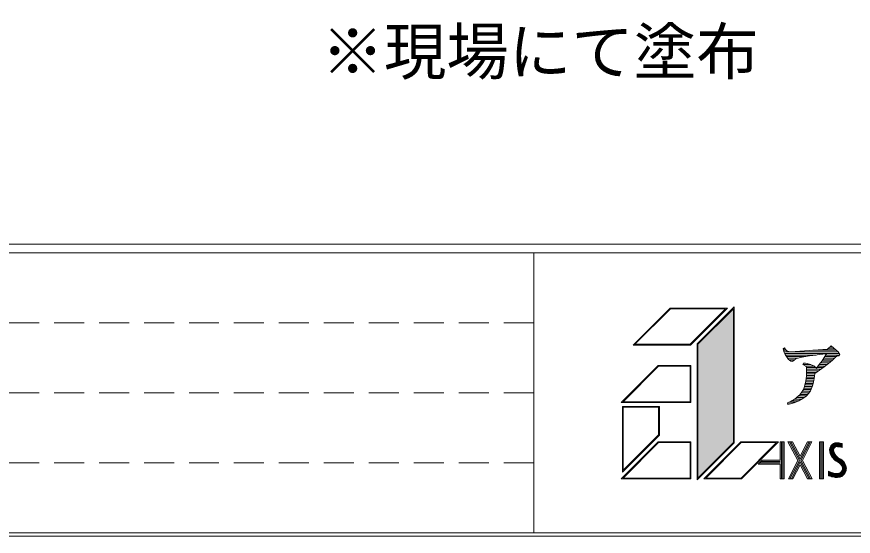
# Model space of a CAD drawing. Units: millimetres at full size, sheet at 1:2; details may follow other scales. Extents: x -874 to 280, y -194 to 194.
# Drawn here: x -754.4 to -687.4, y -194.2 to -152.6 of the extents above; entities that cross this region are included whole.
import ezdxf
from ezdxf.enums import TextEntityAlignment as Align

# ---------------------------------------------------------------- set-up
doc = ezdxf.new("R2010")
doc.units = ezdxf.units.MM
doc.header["$LTSCALE"] = 2
doc.linetypes.add('DASHED1', pattern=[1.8, 1.2, -0.6])
doc.layers.add('0-0_', color=7, linetype='Continuous', lineweight=9)
doc.layers.add('1-0_', color=5, linetype='Continuous', lineweight=9)
doc.styles.add('ＭＳ ゴシック', font='')
doc.styles.get('ＭＳ ゴシック').set_extended_font_data('MS Gothic')

msp = doc.modelspace()

# ---------------------------------------------------------------- linework, layer by layer
at = {"layer": '0-0_'}
for p, q in [((-314, -170.8), (-874, -170.8)), ((-314, -171.5), (-874, -171.5)), ((-713, -193.9), (-713, -171.5)), ((-702.094, -175.909), (-705.055, -178.87)), ((-702.068, -175.972), (-704.903, -178.807)), ((-697.506, -175.909), (-702.094, -175.909)), ((-697.658, -175.972), (-702.068, -175.972)), ((-700.493, -178.807), (-697.658, -175.972)), ((-700.467, -178.87), (-697.506, -175.909)), ((-696.965, -175.82), (-699.926, -178.781)), ((-697.028, -175.972), (-699.863, -178.807)), ((-697.028, -175.972), (-697.028, -186.682)), ((-696.965, -175.82), (-696.965, -186.708)), ((-699.926, -178.781), (-699.926, -189.669)), ((-700.467, -178.87), (-705.055, -178.87)), ((-700.493, -178.807), (-704.903, -178.807)), ((-699.863, -178.807), (-699.863, -189.517)), ((-693.04, -179.166), (-692.893, -179.166)), ((-693.009, -179.292), (-692.783, -179.292)), ((-692.977, -179.418), (-688.655, -179.418)), ((-690.652, -179.292), (-688.791, -179.292)), ((-689.439, -179.166), (-688.926, -179.166)), ((-689.307, -179.04), (-689.062, -179.04)), ((-692.925, -179.544), (-688.545, -179.544)), ((-692.86, -179.67), (-690.385, -179.67)), ((-692.779, -179.796), (-691.24, -179.796)), ((-692.683, -179.922), (-691.862, -179.922)), ((-692.581, -180.048), (-692.117, -180.048)), ((-689.865, -180.048), (-689.069, -180.048)), ((-689.783, -179.922), (-688.939, -179.922)), ((-689.704, -179.796), (-688.782, -179.796)), ((-689.627, -179.67), (-688.536, -179.67)), ((-706, -183.469), (-703.039, -180.508)), ((-705.848, -183.406), (-703.013, -180.571)), ((-703.039, -180.508), (-700.43, -180.508)), ((-703.013, -180.571), (-700.493, -180.571)), ((-692.374, -180.174), (-692.297, -180.174)), ((-691.468, -180.426), (-690.833, -180.426)), ((-691.252, -180.552), (-690.581, -180.552)), ((-691.176, -180.678), (-690.426, -180.678)), ((-690.348, -180.678), (-689.82, -180.678)), ((-690.247, -180.552), (-689.657, -180.552)), ((-690.147, -180.426), (-689.503, -180.426)), ((-690.049, -180.3), (-689.353, -180.3)), ((-689.952, -180.174), (-689.209, -180.174)), ((-691.188, -181.434), (-690.539, -181.434)), ((-691.178, -181.308), (-690.525, -181.308)), ((-691.174, -181.182), (-690.516, -181.182)), ((-691.169, -181.056), (-690.36, -181.056)), ((-691.165, -180.93), (-690.172, -180.93)), ((-691.161, -180.804), (-689.994, -180.804)), ((-691.295, -182.064), (-690.664, -182.064)), ((-691.265, -181.938), (-690.627, -181.938)), ((-691.24, -181.812), (-690.602, -181.812)), ((-691.221, -181.686), (-690.576, -181.686)), ((-691.203, -181.56), (-690.556, -181.56)), ((-691.585, -182.694), (-690.968, -182.694)), ((-691.491, -182.568), (-690.884, -182.568)), ((-691.424, -182.442), (-690.818, -182.442)), ((-691.372, -182.316), (-690.763, -182.316)), ((-691.326, -182.19), (-690.707, -182.19)), ((-692.587, -183.45), (-692.053, -183.45)), ((-692.341, -183.324), (-691.771, -183.324)), ((-692.137, -183.198), (-691.542, -183.198)), ((-691.962, -183.072), (-691.364, -183.072)), ((-691.812, -182.946), (-691.199, -182.946)), ((-691.688, -182.82), (-691.077, -182.82)), ((-691.541, -183.198), (-691.536, -183.198)), ((-705.911, -189.039), (-705.911, -183.784)), ((-702.95, -183.784), (-705.911, -183.784)), ((-705.848, -188.887), (-705.848, -183.847)), ((-703.013, -183.847), (-705.848, -183.847)), ((-692.673, -183.576), (-692.46, -183.576)), ((-706, -189.58), (-703.039, -186.619)), ((-705.848, -189.517), (-703.013, -186.682)), ((-703.039, -186.619), (-700.43, -186.619)), ((-700.493, -186.682), (-703.013, -186.682)), ((-700.493, -186.682), (-700.493, -189.517)), ((-700.43, -186.619), (-700.43, -189.58)), ((-699.926, -189.669), (-696.965, -186.708)), ((-699.863, -189.517), (-697.028, -186.682)), ((-699.385, -189.58), (-696.424, -186.619)), ((-699.233, -189.517), (-696.398, -186.682)), ((-696.424, -186.619), (-693.411, -186.619)), ((-693.563, -186.682), (-696.398, -189.517)), ((-696.398, -186.682), (-693.563, -186.682)), ((-693.411, -186.619), (-696.372, -189.58)), ((-693.285, -186.619), (-693.285, -188.1)), ((-693.285, -186.619), (-692.97, -186.619)), ((-693.18, -186.619), (-693.18, -189.58)), ((-693.075, -186.619), (-693.075, -189.58)), ((-692.97, -186.619), (-692.97, -189.58)), ((-692.655, -186.619), (-691.861, -188.111)), ((-692.655, -186.619), (-692.298, -186.619)), ((-692.417, -186.619), (-691.684, -187.997)), ((-692.298, -186.619), (-691.685, -187.771)), ((-691.088, -186.619), (-691.685, -187.771)), ((-691.684, -187.997), (-690.97, -186.619)), ((-691.624, -188.11), (-690.852, -186.619)), ((-690.734, -186.619), (-691.505, -188.109)), ((-691.088, -186.619), (-690.734, -186.619)), ((-690.135, -186.619), (-689.82, -186.619)), ((-690.03, -186.619), (-690.03, -189.58)), ((-689.925, -186.619), (-689.925, -189.58)), ((-689.82, -186.619), (-689.82, -189.58)), ((-688.92, -186.81), (-688.971, -186.835)), ((-688.874, -186.796), (-688.92, -186.81)), ((-688.779, -186.785), (-688.874, -186.796)), ((-688.676, -186.789), (-688.779, -186.785)), ((-688.564, -186.804), (-688.676, -186.789)), ((-688.497, -186.815), (-688.564, -186.804)), ((-688.497, -186.815), (-688.316, -186.856)), ((-688.482, -186.722), (-688.316, -186.761)), ((-688.316, -186.761), (-688.316, -187.078)), ((-689.209, -187.154), (-689.225, -187.249)), ((-689.225, -187.249), (-689.213, -187.422)), ((-689.213, -187.422), (-689.156, -187.594)), ((-689.189, -187.095), (-689.209, -187.154)), ((-689.133, -186.99), (-689.189, -187.095)), ((-689.059, -186.902), (-689.133, -186.99)), ((-689.087, -187.185), (-689.099, -187.255)), ((-689.099, -187.255), (-689.088, -187.398)), ((-689.088, -187.398), (-689.04, -187.543)), ((-689.073, -187.145), (-689.087, -187.185)), ((-689.028, -187.061), (-689.073, -187.145)), ((-688.971, -186.835), (-689.059, -186.902)), ((-688.972, -186.994), (-689.028, -187.061)), ((-688.995, -187.208), (-689.004, -187.259)), ((-689.004, -187.259), (-688.995, -187.379)), ((-688.986, -187.183), (-688.995, -187.208)), ((-688.995, -187.379), (-688.954, -187.504)), ((-688.95, -187.115), (-688.986, -187.183)), ((-688.905, -186.943), (-688.972, -186.994)), ((-688.906, -187.062), (-688.95, -187.115)), ((-688.855, -187.024), (-688.906, -187.062)), ((-688.874, -186.928), (-688.905, -186.943)), ((-688.848, -186.92), (-688.874, -186.928)), ((-688.84, -187.016), (-688.855, -187.024)), ((-688.774, -186.911), (-688.848, -186.92)), ((-688.829, -187.013), (-688.84, -187.016)), ((-688.771, -187.006), (-688.829, -187.013)), ((-688.687, -186.915), (-688.774, -186.911)), ((-688.695, -187.009), (-688.771, -187.006)), ((-688.596, -187.022), (-688.695, -187.009)), ((-688.583, -186.929), (-688.687, -186.915)), ((-688.532, -187.033), (-688.596, -187.022)), ((-688.517, -186.939), (-688.583, -186.929)), ((-688.316, -187.078), (-688.532, -187.033)), ((-688.517, -186.939), (-688.316, -186.983)), ((-694.713, -188.1), (-695.028, -188.415)), ((-694.713, -188.1), (-693.285, -188.1)), ((-691.861, -188.111), (-692.622, -189.58)), ((-691.624, -188.11), (-690.842, -189.58)), ((-691.505, -188.109), (-690.723, -189.58)), ((-689.156, -187.594), (-689.063, -187.758)), ((-689.063, -187.758), (-688.999, -187.844)), ((-689.04, -187.543), (-688.958, -187.689)), ((-688.999, -187.844), (-688.971, -187.876)), ((-688.971, -187.876), (-688.919, -187.932)), ((-688.958, -187.689), (-688.901, -187.764)), ((-688.954, -187.504), (-688.879, -187.637)), ((-688.919, -187.932), (-688.863, -187.986)), ((-688.901, -187.764), (-688.877, -187.792)), ((-688.879, -187.637), (-688.827, -187.705)), ((-688.877, -187.792), (-688.829, -187.843)), ((-688.863, -187.986), (-688.807, -188.038)), ((-688.829, -187.843), (-688.777, -187.894)), ((-688.827, -187.705), (-688.807, -187.729)), ((-688.807, -187.729), (-688.761, -187.777)), ((-688.807, -188.038), (-688.781, -188.061)), ((-688.781, -188.061), (-688.739, -188.084)), ((-688.777, -187.894), (-688.722, -187.945)), ((-688.761, -187.777), (-688.711, -187.826)), ((-688.739, -188.084), (-688.646, -188.136)), ((-688.722, -187.945), (-688.708, -187.958)), ((-688.711, -187.826), (-688.657, -187.876)), ((-688.708, -187.958), (-688.678, -187.974)), ((-688.678, -187.974), (-688.582, -188.027)), ((-688.657, -187.876), (-688.653, -187.88)), ((-688.653, -187.88), (-688.633, -187.89)), ((-688.646, -188.136), (-688.555, -188.194)), ((-688.633, -187.89), (-688.534, -187.946)), ((-688.582, -188.027), (-688.482, -188.09)), ((-688.534, -187.946), (-688.428, -188.013)), ((-688.482, -188.09), (-688.384, -188.165)), ((-688.428, -188.013), (-688.323, -188.093)), ((-688.323, -188.093), (-688.258, -188.153)), ((-688.258, -188.153), (-688.19, -188.227)), ((-695.028, -188.415), (-693.285, -188.415)), ((-694.923, -188.31), (-693.285, -188.31)), ((-694.818, -188.205), (-693.285, -188.205)), ((-693.285, -188.415), (-693.285, -189.58)), ((-691.683, -188.223), (-692.385, -189.58)), ((-691.681, -188.449), (-692.267, -189.58)), ((-691.683, -188.223), (-690.961, -189.58)), ((-691.681, -188.449), (-691.08, -189.58)), ((-688.555, -188.194), (-688.465, -188.262)), ((-688.465, -188.262), (-688.415, -188.309)), ((-688.415, -188.309), (-688.362, -188.366)), ((-688.384, -188.165), (-688.325, -188.22)), ((-688.362, -188.366), (-688.285, -188.475)), ((-688.325, -188.22), (-688.264, -188.287)), ((-688.285, -188.475), (-688.227, -188.599)), ((-688.264, -188.287), (-688.175, -188.412)), ((-688.227, -188.599), (-688.201, -188.732)), ((-688.205, -188.816), (-688.219, -188.883)), ((-688.201, -188.732), (-688.205, -188.816)), ((-688.19, -188.227), (-688.093, -188.364)), ((-688.175, -188.412), (-688.107, -188.56)), ((-688.107, -188.56), (-688.075, -188.723)), ((-688.093, -188.364), (-688.016, -188.531)), ((-688.075, -188.723), (-688.079, -188.832)), ((-688.016, -188.531), (-687.98, -188.715)), ((-687.98, -188.715), (-687.985, -188.844)), ((-689.411, -189.332), (-689.411, -188.979)), ((-689.411, -188.979), (-689.321, -189.03)), ((-689.348, -189.12), (-689.411, -189.081)), ((-689.384, -189.241), (-689.411, -189.21)), ((-689.388, -189.338), (-689.411, -189.332)), ((-689.308, -189.362), (-689.388, -189.338)), ((-689.364, -189.247), (-689.384, -189.241)), ((-689.28, -189.272), (-689.364, -189.247)), ((-689.301, -189.134), (-689.348, -189.12)), ((-689.247, -189.38), (-689.308, -189.362)), ((-689.252, -189.149), (-689.301, -189.134)), ((-689.22, -189.289), (-689.28, -189.272)), ((-689.185, -189.168), (-689.252, -189.149)), ((-689.18, -189.398), (-689.247, -189.38)), ((-689.157, -189.306), (-689.22, -189.289)), ((-689.124, -189.185), (-689.185, -189.168)), ((-689.138, -189.409), (-689.18, -189.398)), ((-689.115, -189.318), (-689.157, -189.306)), ((-689.047, -189.432), (-689.138, -189.409)), ((-689.08, -189.197), (-689.124, -189.185)), ((-689.027, -189.34), (-689.115, -189.318)), ((-689.001, -189.217), (-689.08, -189.197)), ((-688.88, -189.464), (-689.047, -189.432)), ((-688.868, -189.37), (-689.027, -189.34)), ((-688.853, -189.245), (-689.001, -189.217)), ((-688.686, -189.474), (-688.88, -189.464)), ((-688.691, -189.379), (-688.868, -189.37)), ((-688.699, -189.253), (-688.853, -189.245)), ((-688.547, -189.227), (-688.699, -189.253)), ((-688.51, -189.348), (-688.691, -189.379)), ((-688.483, -189.439), (-688.686, -189.474)), ((-688.459, -189.188), (-688.547, -189.227)), ((-688.399, -189.299), (-688.51, -189.348)), ((-688.353, -189.382), (-688.483, -189.439)), ((-688.403, -189.15), (-688.459, -189.188)), ((-688.325, -189.076), (-688.403, -189.15)), ((-688.324, -189.249), (-688.399, -189.299)), ((-688.265, -189.323), (-688.353, -189.382)), ((-688.261, -188.984), (-688.325, -189.076)), ((-688.229, -189.158), (-688.324, -189.249)), ((-688.156, -189.22), (-688.265, -189.323)), ((-688.219, -188.883), (-688.261, -188.984)), ((-688.15, -189.045), (-688.229, -189.158)), ((-688.067, -189.091), (-688.156, -189.22)), ((-688.098, -188.921), (-688.15, -189.045)), ((-688.079, -188.832), (-688.098, -188.921)), ((-688.008, -188.949), (-688.067, -189.091)), ((-687.985, -188.844), (-688.008, -188.949)), ((-700.43, -189.58), (-706, -189.58)), ((-700.493, -189.517), (-705.848, -189.517)), ((-696.372, -189.58), (-699.385, -189.58)), ((-699.233, -189.517), (-696.398, -189.517)), ((-692.97, -189.58), (-693.285, -189.58)), ((-692.622, -189.58), (-692.267, -189.58)), ((-691.08, -189.58), (-690.723, -189.58)), ((-874.28, -194.18), (-313.72, -194.18))]:
    msp.add_line(p, q, dxfattribs=at)
at = {"layer": '0-0_', "linetype": 'DASHED1'}
for p, q in [((-713, -177.1), (-853, -177.1)), ((-713, -182.7), (-853, -182.7)), ((-713, -188.3), (-853, -188.3))]:
    msp.add_line(p, q, dxfattribs=at)
at = {"layer": '0-0_'}
for points in [[(-314, 193.9), (-314, -193.9), (-874, -193.9)], [(-689.186, -178.925), (-689.49, -179.214), (-691.712, -179.362), (-692.481, -179.409), (-692.676, -179.368), (-692.736, -179.333), (-692.844, -179.238), (-692.937, -179.102), (-693.045, -179.143), (-692.985, -179.392), (-692.958, -179.474), (-692.882, -179.634), (-692.785, -179.788), (-692.601, -180.03), (-692.541, -180.083), (-692.432, -180.16), (-692.33, -180.184), (-692.254, -180.16), (-692.162, -180.077), (-692.021, -179.983), (-691.961, -179.959), (-691.836, -179.912), (-691.685, -179.876), (-690.937, -179.74), (-690.677, -179.705), (-690.14, -179.64), (-689.577, -179.587), (-689.75, -179.871), (-689.923, -180.137), (-690.156, -180.438), (-690.379, -180.716), (-690.59, -180.545), (-690.671, -180.497), (-690.845, -180.42), (-690.823, -180.426), (-691.029, -180.367), (-691.105, -180.349), (-691.257, -180.326), (-691.419, -180.32), (-691.468, -180.426)], [(-689.75, -180.627), (-689.403, -180.343), (-689.1, -180.077), (-688.856, -179.841), (-688.731, -179.764), (-688.569, -179.723), (-688.514, -179.634), (-688.547, -179.539), (-688.644, -179.427), (-689.186, -178.925)], [(-706, -183.469), (-700.43, -183.469), (-700.43, -180.508)], [(-705.848, -183.406), (-700.493, -183.406), (-700.493, -180.571)], [(-691.468, -180.426), (-691.278, -180.527), (-691.235, -180.568), (-691.181, -180.657), (-691.159, -180.757), (-691.181, -181.372), (-691.202, -181.555), (-691.251, -181.887), (-691.246, -181.857), (-691.322, -182.176), (-691.354, -182.271), (-691.425, -182.442), (-691.506, -182.596), (-691.717, -182.856), (-691.804, -182.939), (-691.994, -183.098), (-691.977, -183.087), (-692.216, -183.252), (-692.308, -183.305), (-692.492, -183.406), (-692.698, -183.501), (-692.655, -183.631), (-692.172, -183.495), (-692.031, -183.441), (-691.761, -183.323), (-691.847, -183.364), (-691.517, -183.187), (-691.544, -183.199), (-691.235, -182.98), (-691.148, -182.897), (-690.986, -182.72), (-690.855, -182.525), (-690.687, -182.147), (-690.628, -181.94), (-690.574, -181.674), (-690.557, -181.573), (-690.53, -181.372), (-690.514, -181.159), (-690.118, -180.893), (-689.75, -180.627)], [(-705.911, -189.039), (-702.95, -186.078), (-702.95, -183.784)], [(-705.848, -188.887), (-703.013, -186.052), (-703.013, -183.847)], [(-692.536, -186.619), (-691.743, -188.111), (-692.504, -189.58)], [(-690.135, -186.619), (-690.135, -189.58), (-689.82, -189.58)], [(-689.321, -189.03), (-689.285, -189.04), (-689.223, -189.059), (-689.16, -189.077), (-689.096, -189.094), (-689.058, -189.105), (-688.98, -189.124), (-688.842, -189.151), (-688.704, -189.158), (-688.575, -189.135), (-688.505, -189.105), (-688.462, -189.076), (-688.397, -189.014), (-688.345, -188.938), (-688.31, -188.855), (-688.299, -188.804), (-688.296, -188.739), (-688.318, -188.628), (-688.367, -188.522), (-688.436, -188.426), (-688.482, -188.376), (-688.526, -188.334), (-688.608, -188.271), (-688.695, -188.217), (-688.784, -188.167), (-688.836, -188.139), (-688.87, -188.108), (-688.929, -188.054), (-688.986, -187.998), (-689.041, -187.939), (-689.072, -187.903), (-689.143, -187.81), (-689.243, -187.633), (-689.306, -187.441), (-689.321, -187.244), (-689.301, -187.131), (-689.276, -187.057), (-689.212, -186.937), (-689.125, -186.833), (-689.021, -186.754)], [(-689.021, -186.754), (-688.954, -186.722), (-688.893, -186.703), (-688.783, -186.69), (-688.668, -186.695), (-688.55, -186.711), (-688.482, -186.722)]]:
    msp.add_lwpolyline(points, dxfattribs=at)
at = {"layer": '0-0_', "color": 30}
for points in [[(-699.863, -189.517), (-697.028, -186.682), (-699.863, -178.807), (-697.028, -175.972)], [(-693.285, -189.58), (-692.97, -189.58), (-692.97, -186.619)], [(-693.285, -189.58), (-692.97, -186.619), (-693.285, -186.619)], [(-692.298, -186.619), (-692.655, -186.619), (-691.861, -188.111)], [(-691.861, -188.111), (-691.685, -187.771), (-692.298, -186.619)], [(-691.861, -188.111), (-691.505, -188.109), (-690.734, -186.619)], [(-691.861, -188.111), (-690.734, -186.619), (-691.685, -187.771)], [(-690.734, -186.619), (-691.088, -186.619), (-691.685, -187.771)], [(-690.135, -186.619), (-690.135, -189.58), (-689.82, -186.619), (-689.82, -189.58)], [(-689.021, -186.754), (-689.301, -187.131), (-689.321, -187.244)], [(-689.021, -186.754), (-689.321, -187.244), (-689.004, -187.259)], [(-689.021, -186.754), (-689.276, -187.057), (-689.301, -187.131)], [(-689.021, -186.754), (-689.212, -186.937), (-689.276, -187.057)], [(-689.021, -186.754), (-689.125, -186.833), (-689.212, -186.937)], [(-688.668, -186.695), (-688.954, -186.722), (-689.021, -186.754)], [(-688.668, -186.695), (-689.021, -186.754), (-688.906, -187.062)], [(-689.021, -186.754), (-689.004, -187.259), (-688.995, -187.208)], [(-689.021, -186.754), (-688.995, -187.208), (-688.986, -187.183)], [(-689.021, -186.754), (-688.986, -187.183), (-688.95, -187.115)], [(-689.021, -186.754), (-688.95, -187.115), (-688.906, -187.062)], [(-688.668, -186.695), (-688.893, -186.703), (-688.954, -186.722)], [(-688.668, -186.695), (-688.906, -187.062), (-688.855, -187.024)], [(-688.668, -186.695), (-688.783, -186.69), (-688.893, -186.703)], [(-688.668, -186.695), (-688.855, -187.024), (-688.84, -187.016)], [(-688.668, -186.695), (-688.84, -187.016), (-688.829, -187.013)], [(-688.668, -186.695), (-688.829, -187.013), (-688.771, -187.006)], [(-688.668, -186.695), (-688.771, -187.006), (-688.695, -187.009)], [(-688.482, -186.722), (-688.668, -186.695), (-688.695, -187.009)], [(-688.482, -186.722), (-688.695, -187.009), (-688.596, -187.022)], [(-688.482, -186.722), (-688.55, -186.711), (-688.668, -186.695)], [(-688.482, -186.722), (-688.596, -187.022), (-688.532, -187.033)], [(-688.482, -186.722), (-688.532, -187.033), (-688.316, -186.761)], [(-688.316, -187.078), (-688.316, -186.761), (-688.532, -187.033)], [(-689.004, -187.259), (-689.321, -187.244), (-689.306, -187.441)], [(-689.004, -187.259), (-689.306, -187.441), (-689.243, -187.633)], [(-689.004, -187.259), (-689.243, -187.633), (-689.143, -187.81)], [(-689.004, -187.259), (-689.143, -187.81), (-689.072, -187.903)], [(-689.072, -187.903), (-688.995, -187.379), (-689.004, -187.259)], [(-689.072, -187.903), (-688.954, -187.504), (-688.995, -187.379)], [(-694.713, -188.1), (-695.028, -188.415), (-693.285, -188.415)], [(-693.285, -188.1), (-694.713, -188.1), (-693.285, -188.415)], [(-691.861, -188.111), (-692.622, -189.58), (-691.681, -188.449)], [(-691.861, -188.111), (-691.08, -189.58), (-691.505, -188.109)], [(-691.861, -188.111), (-691.681, -188.449), (-691.08, -189.58)], [(-691.08, -189.58), (-690.723, -189.58), (-691.505, -188.109)], [(-689.072, -187.903), (-688.879, -187.637), (-688.954, -187.504)], [(-689.072, -187.903), (-688.827, -187.705), (-688.879, -187.637)], [(-689.072, -187.903), (-688.807, -187.729), (-688.827, -187.705)], [(-689.072, -187.903), (-688.761, -187.777), (-688.807, -187.729)], [(-688.711, -187.826), (-688.761, -187.777), (-689.072, -187.903)], [(-688.711, -187.826), (-689.072, -187.903), (-689.041, -187.939)], [(-688.711, -187.826), (-689.041, -187.939), (-688.986, -187.998)], [(-688.711, -187.826), (-688.986, -187.998), (-688.929, -188.054)], [(-688.711, -187.826), (-688.929, -188.054), (-688.836, -188.139)], [(-688.711, -187.826), (-688.836, -188.139), (-688.653, -187.88)], [(-688.836, -188.139), (-688.784, -188.167), (-688.653, -187.88)], [(-688.323, -188.093), (-688.653, -187.88), (-688.784, -188.167)], [(-688.323, -188.093), (-688.784, -188.167), (-688.695, -188.217)], [(-688.323, -188.093), (-688.695, -188.217), (-688.608, -188.271)], [(-688.323, -188.093), (-688.534, -187.946), (-688.653, -187.88)], [(-688.323, -188.093), (-688.608, -188.271), (-688.526, -188.334)], [(-688.323, -188.093), (-688.428, -188.013), (-688.534, -187.946)], [(-688.016, -188.531), (-688.323, -188.093), (-688.526, -188.334)], [(-688.016, -188.531), (-688.258, -188.153), (-688.323, -188.093)], [(-688.016, -188.531), (-688.19, -188.227), (-688.258, -188.153)], [(-692.622, -189.58), (-692.267, -189.58), (-691.681, -188.449)], [(-688.016, -188.531), (-688.526, -188.334), (-688.482, -188.376)], [(-688.016, -188.531), (-688.482, -188.376), (-688.436, -188.426)], [(-688.016, -188.531), (-688.436, -188.426), (-688.367, -188.522)], [(-688.016, -188.531), (-688.367, -188.522), (-688.318, -188.628)], [(-688.156, -189.22), (-688.016, -188.531), (-688.318, -188.628)], [(-688.156, -189.22), (-688.318, -188.628), (-688.296, -188.739)], [(-688.156, -189.22), (-688.299, -188.804), (-688.31, -188.855)], [(-688.156, -189.22), (-688.296, -188.739), (-688.299, -188.804)], [(-688.016, -188.531), (-688.093, -188.364), (-688.19, -188.227)], [(-688.156, -189.22), (-687.98, -188.715), (-688.016, -188.531)], [(-688.156, -189.22), (-687.985, -188.844), (-687.98, -188.715)], [(-689.411, -189.332), (-689.321, -189.03), (-689.411, -188.979)], [(-689.411, -189.332), (-689.16, -189.077), (-689.321, -189.03)], [(-689.411, -189.332), (-689.058, -189.105), (-689.16, -189.077)], [(-689.411, -189.332), (-688.98, -189.124), (-689.058, -189.105)], [(-689.411, -189.332), (-688.842, -189.151), (-688.98, -189.124)], [(-689.411, -189.332), (-688.704, -189.158), (-688.842, -189.151)], [(-689.411, -189.332), (-688.686, -189.474), (-688.704, -189.158)], [(-689.411, -189.332), (-689.308, -189.362), (-689.247, -189.38)], [(-689.411, -189.332), (-689.247, -189.38), (-689.138, -189.409)], [(-689.411, -189.332), (-689.138, -189.409), (-689.047, -189.432)], [(-689.411, -189.332), (-689.047, -189.432), (-688.88, -189.464)], [(-689.411, -189.332), (-688.88, -189.464), (-688.686, -189.474)], [(-688.686, -189.474), (-688.575, -189.135), (-688.704, -189.158)], [(-688.686, -189.474), (-688.156, -189.22), (-688.345, -188.938)], [(-688.686, -189.474), (-688.345, -188.938), (-688.397, -189.014)], [(-688.686, -189.474), (-688.397, -189.014), (-688.462, -189.076)], [(-688.686, -189.474), (-688.462, -189.076), (-688.505, -189.105)], [(-688.686, -189.474), (-688.505, -189.105), (-688.575, -189.135)], [(-688.686, -189.474), (-688.265, -189.323), (-688.156, -189.22)], [(-688.686, -189.474), (-688.353, -189.382), (-688.265, -189.323)], [(-688.686, -189.474), (-688.483, -189.439), (-688.353, -189.382)], [(-688.156, -189.22), (-688.31, -188.855), (-688.345, -188.938)], [(-688.156, -189.22), (-688.008, -188.949), (-687.985, -188.844)], [(-688.156, -189.22), (-688.067, -189.091), (-688.008, -188.949)]]:
    msp.add_solid(points, dxfattribs=at)

# ---------------------------------------------------------------- texts
at = {"layer": '1-0_', "color": 7, "style": 'ＭＳ ゴシック'}
msp.add_text('※現場にて塗布', height=3.666, dxfattribs=at).set_placement((-730, -158.3), align=Align.BOTTOM_LEFT)

doc.saveas('drawing.dxf')
